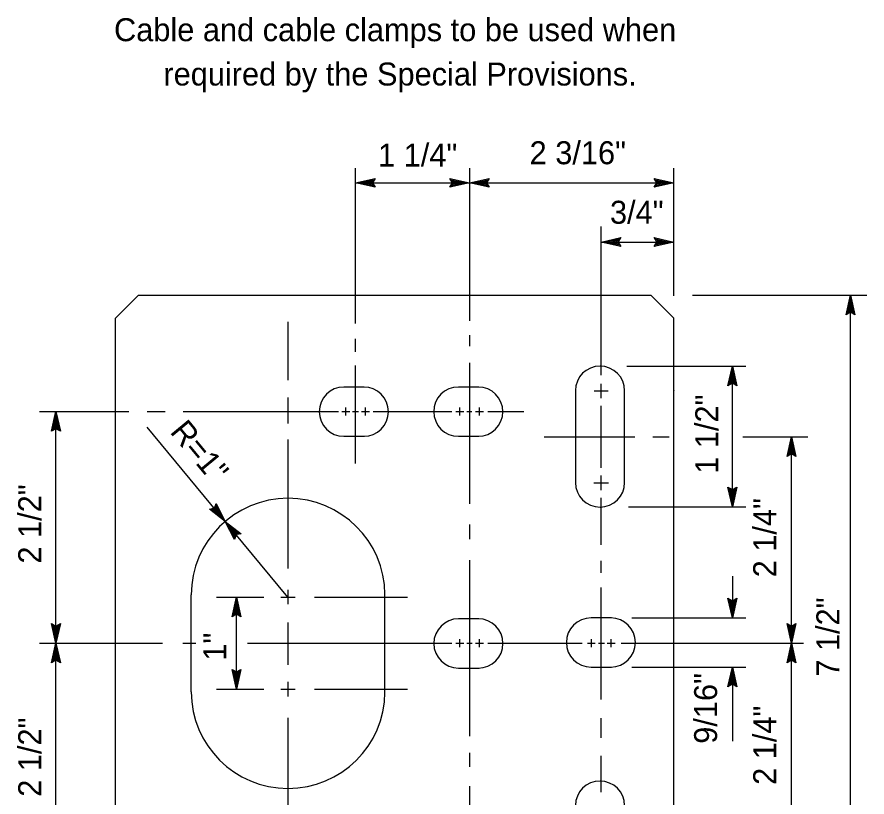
# Model space of a CAD drawing. Extents: x -894 to 866, y -472 to 714.
# Drawn here: x 92.5 to 351.3, y 61.5 to 299.1 of the extents above; entities that cross this region are included whole.
import ezdxf

# ---------------------------------------------------------------- set-up
doc = ezdxf.new("R2010")
doc.units = 0
for name, color, linetype in [('56 Stage 3 Anno', 7, 'Continuous'), ('57 Undefined', 7, 'Continuous'), ('60 Nongeo Data', 7, 'Continuous')]:
    doc.layers.add(name, color=color, linetype=linetype)

msp = doc.modelspace()

# ---------------------------------------------------------------- linework, layer by layer
at = {"layer": '56 Stage 3 Anno'}
for p, q in [((195.6, 205.75), (195.6, 253.07)), ((230.35, 206.6), (230.35, 253.07)), ((292.54, 214.23), (292.54, 253.07)), ((195.55, 248.6), (201.55, 249.93)), ((195.55, 248.6), (230.3, 248.6)), ((201.55, 247.26), (195.55, 248.6)), ((195.55, 248.6), (195.55, 248.6)), ((201.33, 247.62), (196.93, 248.6)), ((196.94, 248.61), (201.31, 249.57)), ((198.31, 248.6), (201.14, 249.23)), ((201.1, 247.98), (198.31, 248.6)), ((199.69, 248.6), (200.9, 248.87)), ((200.92, 248.33), (199.69, 248.6)), ((201.55, 249.93), (200.75, 248.6)), ((200.75, 248.6), (201.55, 247.26)), ((201.55, 249.93), (201.55, 249.93)), ((225.1, 248.6), (224.3, 249.94)), ((224.3, 249.94), (224.3, 249.94)), ((224.3, 249.94), (230.3, 248.6)), ((230.3, 248.6), (224.3, 247.27)), ((224.3, 247.27), (225.1, 248.6)), ((224.51, 249.59), (228.92, 248.6)), ((228.9, 248.6), (224.53, 247.63)), ((227.53, 248.61), (224.71, 247.98)), ((224.75, 249.23), (227.53, 248.61)), ((224.92, 248.88), (226.15, 248.61)), ((226.15, 248.61), (224.94, 248.34)), ((230.3, 248.6), (236.3, 249.93)), ((230.3, 248.6), (292.49, 248.6)), ((230.3, 248.6), (230.3, 248.6)), ((236.3, 247.26), (230.3, 248.6)), ((230.3, 248.6), (230.3, 248.6)), ((236.08, 247.62), (231.68, 248.6)), ((231.69, 248.61), (236.06, 249.57)), ((233.06, 248.6), (235.88, 249.23)), ((235.84, 247.98), (233.06, 248.6)), ((234.44, 248.6), (235.65, 248.87)), ((235.67, 248.33), (234.44, 248.6)), ((236.3, 249.93), (235.5, 248.6)), ((235.5, 248.6), (236.3, 247.26)), ((236.3, 249.93), (236.3, 249.93)), ((287.29, 248.6), (286.49, 249.94)), ((286.49, 249.94), (286.49, 249.94)), ((286.49, 249.94), (292.49, 248.6)), ((292.49, 248.6), (286.49, 247.27)), ((286.49, 247.27), (287.29, 248.6)), ((286.7, 249.59), (291.11, 248.6)), ((291.09, 248.6), (286.72, 247.63)), ((289.72, 248.61), (286.9, 247.98)), ((286.94, 249.23), (289.72, 248.61)), ((287.11, 248.88), (288.34, 248.61)), ((288.34, 248.61), (287.13, 248.34)), ((292.49, 248.6), (292.49, 248.6)), ((201.55, 247.26), (201.55, 247.26)), ((224.3, 247.27), (224.3, 247.27)), ((236.3, 247.26), (236.3, 247.26)), ((286.49, 247.27), (286.49, 247.27)), ((270.42, 190.05), (270.42, 235.31)), ((270.37, 230.6), (276.37, 231.93)), ((270.37, 230.6), (292.49, 230.6)), ((276.37, 229.26), (270.37, 230.6)), ((270.37, 230.6), (270.37, 230.6)), ((270.37, 230.6), (292.49, 230.6)), ((276.15, 229.62), (271.75, 230.6)), ((271.76, 230.61), (276.13, 231.57)), ((273.13, 230.6), (275.95, 231.23)), ((275.92, 229.98), (273.13, 230.6)), ((274.51, 230.6), (275.72, 230.87)), ((275.74, 230.33), (274.51, 230.6)), ((276.37, 231.93), (275.57, 230.6)), ((275.57, 230.6), (276.37, 229.26)), ((276.37, 231.93), (276.37, 231.93)), ((287.29, 230.6), (286.49, 231.94)), ((286.49, 231.94), (286.49, 231.94)), ((286.49, 231.94), (292.49, 230.6)), ((292.49, 230.6), (286.49, 229.27)), ((286.49, 229.27), (287.29, 230.6)), ((286.7, 231.59), (291.11, 230.6)), ((291.09, 230.6), (286.72, 229.63)), ((289.72, 230.61), (286.9, 229.98)), ((286.94, 231.23), (289.72, 230.61)), ((287.11, 230.88), (288.34, 230.61)), ((288.34, 230.61), (287.13, 230.34)), ((292.49, 230.6), (292.49, 230.6)), ((276.37, 229.26), (276.37, 229.26)), ((286.49, 229.27), (286.49, 229.27)), ((298.18, 214.42), (351.34, 214.42)), ((345, 208.42), (346.34, 214.42)), ((345.36, 208.64), (346.34, 213.04)), ((346.34, 214.42), (346.34, 214.42)), ((346.34, 214.42), (347.67, 208.42)), ((346.34, 2.42), (346.34, 214.42)), ((346.35, 213.03), (347.31, 208.66)), ((345.72, 208.87), (346.34, 211.66)), ((346.06, 209.05), (346.34, 210.28)), ((346.34, 211.66), (346.97, 208.83)), ((346.34, 210.28), (346.61, 209.07)), ((346.34, 209.22), (345, 208.42)), ((345, 208.42), (345, 208.42)), ((347.67, 208.42), (346.34, 209.22)), ((347.67, 208.42), (347.67, 208.42)), ((175.04, 188.52), (175.04, 206.33)), ((230.35, 198.86), (230.35, 202.25)), ((195.6, 197.17), (195.6, 201.09)), ((195.6, 163.09), (195.6, 193.03)), ((230.35, 150.85), (230.35, 193.78)), ((278.18, 192.78), (314.44, 192.78)), ((309, 186.78), (310.34, 192.78)), ((310.34, 149.96), (310.34, 192.78)), ((310.34, 192.78), (310.34, 192.78)), ((310.34, 192.78), (311.67, 186.78)), ((309.36, 186.99), (310.34, 191.4)), ((309.72, 187.23), (310.34, 190.01)), ((310.34, 190.01), (310.97, 187.19)), ((310.35, 191.39), (311.31, 187.01)), ((270.42, 183.07), (270.42, 187.42)), ((310.34, 187.58), (309, 186.78)), ((309, 186.78), (309, 186.78)), ((310.06, 187.4), (310.34, 188.63)), ((310.34, 188.63), (310.61, 187.42)), ((311.67, 186.78), (310.34, 187.58)), ((311.67, 186.78), (311.67, 186.78)), ((268.22, 185.25), (272.57, 185.25)), ((175.04, 175.36), (175.04, 183.2)), ((99.37, 178.93), (126.58, 178.93)), ((103.03, 172.93), (104.37, 178.93)), ((104.37, 108.42), (104.37, 178.93)), ((104.37, 178.93), (104.37, 178.93)), ((104.37, 178.93), (105.7, 172.93)), ((132.09, 178.93), (137.6, 178.93)), ((143.11, 178.93), (190.37, 178.93)), ((191.42, 178.93), (193.84, 178.93)), ((192.6, 177.73), (192.6, 180.15)), ((194.69, 178.93), (196.46, 178.93)), ((197.41, 178.93), (199.83, 178.93)), ((198.6, 177.75), (198.6, 180.17)), ((200.97, 178.93), (224.89, 178.93)), ((226.13, 178.93), (228.55, 178.93)), ((227.35, 177.76), (227.35, 180.17)), ((229.5, 178.93), (231.03, 178.93)), ((232.12, 178.93), (234.54, 178.93)), ((233.35, 177.76), (233.35, 180.17)), ((235.88, 178.93), (246.84, 178.93)), ((270.42, 161.86), (270.42, 180.67)), ((103.38, 173.15), (104.37, 177.55)), ((103.74, 173.38), (104.37, 176.17)), ((104.37, 177.54), (105.34, 173.17)), ((104.37, 176.17), (104.99, 173.34)), ((104.37, 173.73), (103.03, 172.93)), ((104.09, 173.56), (104.36, 174.79)), ((104.36, 174.79), (104.63, 173.58)), ((105.7, 172.93), (104.37, 173.73)), ((155.93, 145.49), (132.18, 174.24)), ((103.03, 172.93), (103.03, 172.93)), ((105.7, 172.93), (105.7, 172.93)), ((253.05, 171.25), (280.66, 171.25)), ((286.17, 171.25), (291.05, 171.25)), ((313.48, 171.25), (333.34, 171.25)), ((327, 165.25), (328.34, 171.25)), ((328.34, 108.42), (328.34, 171.25)), ((328.34, 171.25), (328.34, 171.25)), ((328.34, 171.25), (329.67, 165.25)), ((328.34, 108.42), (328.34, 171.25)), ((175.04, 131.11), (175.04, 170.49)), ((327.36, 165.46), (328.34, 169.87)), ((327.72, 165.7), (328.34, 168.48)), ((328.34, 168.48), (328.97, 165.66)), ((328.35, 169.85), (329.31, 165.48)), ((328.34, 166.05), (327, 165.25)), ((328.06, 165.87), (328.34, 167.1)), ((328.34, 167.1), (328.61, 165.89)), ((329.67, 165.25), (328.34, 166.05)), ((327, 165.25), (327, 165.25)), ((329.67, 165.25), (329.67, 165.25)), ((270.42, 155.05), (270.42, 159.45)), ((268.18, 157.25), (272.61, 157.25)), ((310.34, 149.96), (309.01, 155.96)), ((309.01, 155.96), (309.01, 155.96)), ((309.01, 155.96), (310.34, 155.16)), ((310.34, 151.35), (309.37, 155.72)), ((310.34, 152.72), (309.72, 155.54)), ((310.35, 154.1), (310.08, 155.31)), ((310.34, 155.16), (311.68, 155.96)), ((311.68, 155.96), (310.34, 149.96)), ((311.33, 155.74), (310.34, 151.34)), ((310.97, 155.51), (310.34, 152.72)), ((310.62, 155.33), (310.35, 154.1)), ((311.68, 155.96), (311.68, 155.96)), ((152.62, 149.5), (153.14, 150.97)), ((152.88, 150.17), (154.17, 147.62)), ((153.01, 150.58), (155.05, 146.56)), ((153.14, 150.97), (153.14, 150.97)), ((153.14, 150.97), (155.93, 145.49)), ((270.42, 138.35), (270.42, 152.69)), ((151.08, 149.27), (152.62, 149.5)), ((155.93, 145.49), (151.08, 149.27)), ((151.08, 149.27), (151.08, 149.27)), ((155.04, 146.56), (151.51, 149.32)), ((154.17, 147.62), (151.89, 149.4)), ((153.29, 148.69), (152.32, 149.45)), ((152.72, 149.81), (153.29, 148.69)), ((278.75, 149.96), (314.44, 149.96)), ((310.34, 149.96), (310.34, 149.96)), ((174.97, 122.45), (155.93, 145.49)), ((158.72, 140.01), (155.93, 145.49)), ((155.93, 145.49), (155.93, 145.49)), ((155.93, 145.49), (160.78, 141.71)), ((155.93, 145.49), (155.93, 145.49)), ((158.86, 140.41), (156.81, 144.43)), ((156.82, 144.42), (160.35, 141.67)), ((158.98, 140.82), (157.69, 143.36)), ((157.69, 143.36), (159.97, 141.58)), ((230.35, 140.04), (230.35, 144.5)), ((159.14, 141.17), (158.57, 142.3)), ((158.57, 142.3), (159.54, 141.53)), ((159.24, 141.48), (158.72, 140.01)), ((158.72, 140.01), (158.72, 140.01)), ((160.78, 141.71), (159.24, 141.48)), ((160.78, 141.71), (160.78, 141.71)), ((230.35, 80.06), (230.35, 133.69)), ((270.42, 129.87), (270.42, 133.47)), ((310.34, 128.84), (310.34, 116.11)), ((175.04, 120.28), (175.04, 124.64)), ((270.42, 91.29), (270.42, 125.31)), ((153.21, 122.42), (167.67, 122.42)), ((157.97, 116.43), (159.31, 122.43)), ((159.31, 94.42), (159.31, 122.43)), ((159.31, 122.43), (159.31, 122.43)), ((159.31, 122.43), (160.64, 116.43)), ((172.86, 122.42), (177.18, 122.42)), ((183.04, 122.42), (211.41, 122.42)), ((310.34, 116.11), (309.01, 122.11)), ((309.01, 122.11), (309.01, 122.11)), ((309.01, 122.11), (310.34, 121.31)), ((310.34, 117.5), (309.37, 121.88)), ((310.34, 118.88), (309.72, 121.7)), ((310.34, 121.31), (311.68, 122.11)), ((311.68, 122.11), (310.34, 116.11)), ((311.33, 121.9), (310.34, 117.49)), ((310.97, 121.66), (310.34, 118.88)), ((311.68, 122.11), (311.68, 122.11)), ((158.32, 116.64), (159.31, 121.05)), ((158.68, 116.88), (159.3, 119.66)), ((159.3, 119.66), (159.93, 116.84)), ((159.31, 121.04), (160.28, 116.66)), ((310.35, 120.26), (310.08, 121.47)), ((310.62, 121.49), (310.35, 120.26)), ((159.31, 117.23), (157.97, 116.43)), ((159.03, 117.05), (159.3, 118.28)), ((159.3, 118.28), (159.57, 117.07)), ((160.64, 116.43), (159.31, 117.23)), ((104.37, 108.42), (103.04, 114.42)), ((103.04, 114.42), (103.04, 114.42)), ((103.04, 114.42), (104.37, 113.62)), ((104.36, 109.81), (103.4, 114.19)), ((104.37, 111.18), (103.74, 114.01)), ((104.37, 113.62), (105.71, 114.42)), ((105.71, 114.42), (104.37, 108.42)), ((105.35, 114.2), (104.37, 109.8)), ((104.99, 113.97), (104.37, 111.18)), ((105.71, 114.42), (105.71, 114.42)), ((157.97, 116.43), (157.97, 116.43)), ((160.64, 116.43), (160.64, 116.43)), ((175.04, 101.8), (175.04, 114.7)), ((279.75, 116.11), (314.44, 116.11)), ((310.34, 116.11), (310.34, 116.11)), ((328.34, 108.42), (327.01, 114.42)), ((327.01, 114.42), (327.01, 114.42)), ((327.01, 114.42), (328.34, 113.62)), ((328.34, 109.81), (327.37, 114.19)), ((328.34, 111.18), (327.72, 114.01)), ((328.34, 113.62), (329.68, 114.42)), ((329.68, 114.42), (328.34, 108.42)), ((329.33, 114.2), (328.34, 109.8)), ((328.97, 113.97), (328.34, 111.18)), ((329.68, 114.42), (329.68, 114.42)), ((104.37, 112.56), (104.1, 113.77)), ((104.65, 113.79), (104.37, 112.56)), ((328.35, 112.56), (328.08, 113.77)), ((328.62, 113.79), (328.35, 112.56)), ((227.35, 107.23), (227.35, 109.65)), ((233.35, 107.23), (233.35, 109.65)), ((267.42, 107.2), (267.42, 109.62)), ((273.42, 107.2), (273.42, 109.62)), ((99.37, 108.42), (133.63, 108.42)), ((103.03, 102.42), (104.37, 108.42)), ((103.38, 102.64), (104.37, 107.04)), ((104.37, 36.87), (104.37, 108.42)), ((104.37, 108.42), (104.37, 108.42)), ((104.37, 108.42), (105.7, 102.42)), ((104.37, 108.42), (104.37, 108.42)), ((104.37, 107.03), (105.34, 102.66)), ((132.51, 108.42), (136.81, 108.42)), ((142.95, 108.42), (146.98, 108.42)), ((162.67, 108.42), (224.95, 108.42)), ((226.15, 108.42), (228.55, 108.42)), ((229.46, 108.42), (231.07, 108.42)), ((232.12, 108.42), (234.54, 108.42)), ((235.92, 108.42), (264.56, 108.42)), ((266.18, 108.42), (268.59, 108.42)), ((269.53, 108.42), (271.36, 108.42)), ((272.22, 108.42), (274.64, 108.42)), ((276.49, 108.42), (331.98, 108.42)), ((327, 102.42), (328.34, 108.42)), ((327.36, 102.64), (328.34, 107.04)), ((328.34, 108.42), (328.34, 108.42)), ((328.34, 108.42), (328.34, 108.42)), ((328.34, 108.42), (329.67, 102.42)), ((328.34, 44.78), (328.34, 108.42)), ((328.35, 107.03), (329.31, 102.66)), ((103.74, 102.87), (104.37, 105.66)), ((104.09, 103.05), (104.36, 104.28)), ((104.36, 104.28), (104.63, 103.07)), ((104.37, 105.66), (104.99, 102.83)), ((327.72, 102.87), (328.34, 105.66)), ((328.06, 103.05), (328.34, 104.28)), ((328.34, 105.66), (328.97, 102.83)), ((328.34, 104.28), (328.61, 103.07)), ((104.37, 103.22), (103.03, 102.42)), ((103.03, 102.42), (103.03, 102.42)), ((105.7, 102.42), (104.37, 103.22)), ((105.7, 102.42), (105.7, 102.42)), ((279.75, 101.11), (314.44, 101.11)), ((309, 95.11), (310.34, 101.11)), ((310.34, 101.11), (310.34, 78.58)), ((310.34, 101.11), (310.34, 101.11)), ((310.34, 101.11), (311.67, 95.11)), ((328.34, 103.22), (327, 102.42)), ((327, 102.42), (327, 102.42)), ((329.67, 102.42), (328.34, 103.22)), ((329.67, 102.42), (329.67, 102.42)), ((159.31, 94.42), (157.98, 100.42)), ((157.98, 100.42), (157.98, 100.42)), ((157.98, 100.42), (159.31, 99.62)), ((159.3, 95.81), (158.34, 100.19)), ((159.31, 97.18), (158.68, 100.01)), ((159.31, 98.56), (159.04, 99.77)), ((159.31, 99.62), (160.65, 100.42)), ((160.65, 100.42), (159.31, 94.42)), ((160.29, 100.2), (159.31, 95.8)), ((159.93, 99.97), (159.31, 97.18)), ((159.58, 99.79), (159.31, 98.56)), ((160.65, 100.42), (160.65, 100.42)), ((309.36, 95.33), (310.34, 99.73)), ((310.35, 99.72), (311.31, 95.35)), ((175.04, 92.16), (175.04, 96.59)), ((310.34, 95.91), (309, 95.11)), ((309.72, 95.56), (310.34, 98.35)), ((310.06, 95.74), (310.34, 96.97)), ((310.34, 98.35), (310.97, 95.53)), ((310.34, 96.97), (310.61, 95.76)), ((311.67, 95.11), (310.34, 95.91)), ((153.21, 94.42), (167.67, 94.42)), ((159.31, 94.42), (159.31, 94.42)), ((172.84, 94.42), (177.17, 94.42)), ((183.04, 94.42), (211.41, 94.42)), ((309, 95.11), (309, 95.11)), ((311.67, 95.11), (311.67, 95.11)), ((175.04, 47.35), (175.04, 85.69)), ((270.42, 79.58), (270.42, 85.52)), ((230.35, 70.73), (230.35, 74.97)), ((270.42, 63), (270.42, 74.12)), ((230.35, 25.21), (230.35, 64.8))]:
    msp.add_line(p, q, dxfattribs=at)
at = {"layer": '60 Nongeo Data'}
for p, q in [((122.54, 207.42), (129.54, 214.42)), ((129.54, 214.42), (285.54, 214.42)), ((292.54, 207.42), (285.54, 214.42)), ((122.54, 9.42), (122.54, 207.42)), ((292.54, 9.42), (292.54, 207.42)), ((198.25, 186.42), (192.04, 186.42)), ((233.11, 186.42), (226.9, 186.42)), ((262.54, 185.31), (262.54, 157.31)), ((277.54, 157.31), (277.54, 185.31)), ((192.04, 171.42), (198.3, 171.42)), ((226.9, 171.42), (233.17, 171.42)), ((145.54, 93.53), (145.54, 123.13)), ((204.54, 93.44), (204.54, 123.66)), ((233.14, 115.82), (226.93, 115.82)), ((273.51, 116.11), (267.3, 116.11)), ((267.3, 101.11), (273.56, 101.11)), ((226.93, 100.82), (233.2, 100.82))]:
    msp.add_line(p, q, dxfattribs=at)
for centre, radius, start, end in [((270.04, 185.28), 7.5, 0.2299, 179.7041), ((192.04, 178.92), 7.5, 90.0144, 270), ((198.08, 178.92), 7.5, 270, 89.9856), ((226.9, 178.92), 7.5, 90.0144, 270), ((232.95, 178.92), 7.5, 270, 89.9856), ((300.04, 185.28), 7.5, 179.7041, 179.7701), ((270.04, 157.34), 7.5, 180.2299, 359.7701), ((175.04, 123.02), 29.5, 0.395, 179.789), ((226.93, 108.32), 7.5, 90.0144, 270), ((232.98, 108.32), 7.5, 270, 89.9856), ((267.3, 108.61), 7.5, 90.0144, 270), ((273.34, 108.61), 7.5, 270, 89.9856), ((175.04, 93.64), 29.5, 180.211, 359.605), ((270.04, 58.89), 7.5, 0.2299, 179.7041)]:
    msp.add_arc(centre, radius, start, end, dxfattribs=at)

# ---------------------------------------------------------------- texts
at = {"layer": '57 Undefined'}
for s, p in [('Cable and cable clamps to be used when', (122.04, 291.77)), ('required by the Special Provisions.', (137.08, 278.27)), ('2 3/16"', (248.6, 254.29)), ('1 1/4"', (202.44, 253.6)), ('3/4"', (273.07, 236.16))]:
    msp.add_text(s, height=7, dxfattribs=at).set_placement(p)
for s, rotation, p in [('1 1/2"', 90, (306.05, 160)), ('R=1" ', 309.5672, (138.84, 172.67)), ('2 1/2"', 90, (99.87, 132.64)), ('2 1/4"', 90, (323.69, 128.46)), ('7 1/2"', 90, (342.92, 98.19)), ('1"', 90, (156.22, 103.07)), ('9/16"', 90, (305.69, 77.76)), ('2 1/4"', 90, (323.69, 65.23)), ('2 1/2"', 90, (99.87, 61.61))]:
    msp.add_text(s, height=7, rotation=rotation, dxfattribs=at).set_placement(p)

doc.saveas('drawing.dxf')
